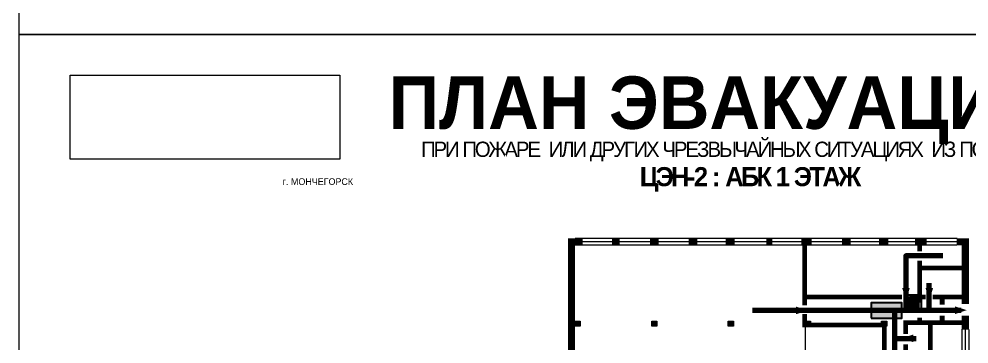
# Model space of a CAD drawing. Header units: millimetres. Extents: x 13810 to 67229, y 12374 to 21950.
# Drawn here: x 24824.8 to 25223.4, y 14020 to 14156.1 of the extents above; entities that cross this region are included whole.
import ezdxf

# ---------------------------------------------------------------- set-up
doc = ezdxf.new("R2010")
doc.units = ezdxf.units.MM
doc.layers.add('План_Штампы', color=7, linetype='Continuous')
doc.styles.add('обычный', font='arial.ttf')
picture_1 = doc.add_image_def('image1.jpg', size_in_pixel=(337, 105))

# ---------------------------------------------------------------- blocks, each defined once
blk = doc.blocks.new('A$C54414219')
at = {"true_color": 0xffffff}
h = blk.add_hatch(color=7, dxfattribs=at)
h.paths.add_polyline_path([(2.39, -9.45), (2.39, -18.3), (11.23, -18.3), (11.23, -9.45)], flags=0)
h.paths.add_polyline_path([(10.71, -13.87, -1), (2.92, -13.87, -1)], flags=0)
h.paths.add_polyline_path([(8.3, -13.87, -1), (5.33, -13.87, -1)], flags=0)
h.paths.add_polyline_path([(0.41, -7.47), (0.41, -20.27), (13.21, -20.27), (13.21, -7.47)])
h.paths.add_polyline_path([(0.92, -19.77), (12.71, -19.77), (12.71, -7.98), (0.92, -7.98)], flags=16)
h.paths.add_polyline_path([(11.23, -9.45), (11.23, -18.3), (2.39, -18.3), (2.39, -9.45)], flags=0)
at = {"lineweight": 5}
h = blk.add_hatch(color=242, dxfattribs=at)
h.paths.add_polyline_path([(12.71, -7.98), (0.92, -7.98), (0.92, -19.77), (12.71, -19.77)])
h.paths.add_polyline_path([(11.23, -18.3), (2.39, -18.3), (2.39, -9.45), (11.23, -9.45)], flags=16)
h.paths.add_polyline_path([(10.71, -13.87, -1), (2.92, -13.87, -1)], flags=0)
h.paths.add_polyline_path([(8.3, -13.87, -1), (5.33, -13.87, -1)], flags=0)
at = {"true_color": 0xffffff}
h = blk.add_hatch(color=7, dxfattribs=at)
h.paths.add_polyline_path([(2.39, -9.45), (2.39, -18.3), (11.23, -18.3), (11.23, -9.45)])
h.paths.add_polyline_path([(10.71, -13.87, -1), (2.92, -13.87, -1)], flags=16)
h.paths.add_polyline_path([(8.3, -13.87, -1), (5.33, -13.87, -1)], flags=0)
at = {"lineweight": 5}
h = blk.add_hatch(color=242, dxfattribs=at)
h.paths.add_polyline_path([(2.92, -13.87, 1), (10.71, -13.87, 1)])
h.paths.add_polyline_path([(8.3, -13.87, -1), (5.33, -13.87, -1)], flags=16)
at = {"color": 242, "lineweight": 5}
for p, q in [((0.41, -20.27), (0.41, -7.47)), ((0.41, -7.47), (13.21, -7.47)), ((0.41, -7.47), (13.21, -7.47)), ((13.21, -20.27), (13.21, -7.47)), ((0.41, -20.27), (13.21, -20.27))]:
    blk.add_line(p, q, dxfattribs=at)
for points in [[(0.92, -7.98), (12.71, -7.98), (12.71, -19.77), (0.92, -19.77)], [(2.39, -9.45), (11.23, -9.45), (11.23, -18.3), (2.39, -18.3)]]:
    blk.add_lwpolyline(points, close=True, dxfattribs=at)
for radius in [3.89, 1.49]:
    blk.add_circle((6.81, -13.87), radius, dxfattribs=at)
blk = doc.blocks.new('A$C32E8229D')
at = {"true_color": 0xffffff}
blk.add_hatch(color=7, dxfattribs=at).paths.add_polyline_path([(0, 0), (0, -8), (16, -8), (16, 0)])
h = blk.add_hatch(color=126)
h.paths.add_polyline_path([(0.2, -0.2), (15.8, -0.2), (15.8, -7.8), (0.2, -7.8)])
h.paths.add_polyline_path([(13.49, -2.05), (12.08, -2.05), (11.37, -2.63, 0.162397), (11.29, -2.84), (11.29, -3.63), (10.35, -3.63), (10.35, -4.05), (11.68, -4.05), (11.68, -3.48), (12.26, -4.28), (11.29, -5.1), (11.29, -6.78), (11.85, -6.78), (11.85, -5.44), (12.8, -4.64), (12.8, -5.94), (14.46, -5.94), (14.46, -5.39), (13.45, -5.39), (13.45, -3.97), (12.46, -2.59), (13.15, -2.59), (13.69, -3.34), (14.18, -3)], flags=16)
h.paths.add_polyline_path([(10.74, -1.82, 1), (11.8, -1.82, 1)], flags=16)
h.paths.add_polyline_path([(9.39, -3.59), (5.99, -3.59), (6.56, -3.03), (5.91, -3.03), (5.1, -3.83), (5.91, -4.64), (6.56, -4.64), (5.99, -4.09), (9.39, -4.09)], flags=16)
h.paths.add_polyline_path([(4.29, -1.08), (1.72, -1.08), (1.72, -6.6), (4.29, -6.6)], flags=16)
at = {"color": 126}
blk.add_lwpolyline([(16, -8), (0, -8), (0, 0), (16, 0)], close=True, dxfattribs=at)

msp = doc.modelspace()

# ---------------------------------------------------------------- hatches: boundary and pattern name
at = {"lineweight": 0}
h = msp.add_hatch(color=256, dxfattribs=at)
h.dxf.hatch_style = 1
h.paths.add_polyline_path([(25058.14, 14027.39), (25060.3, 14027.39), (25060.3, 14029.55), (25058.14, 14029.55)])
h = msp.add_hatch(color=256, dxfattribs=at)
h.dxf.hatch_style = 1
h.paths.add_polyline_path([(25090.31, 14027.39), (25092.47, 14027.39), (25092.47, 14029.55), (25090.31, 14029.55)])
h = msp.add_hatch(color=256, dxfattribs=at)
h.dxf.hatch_style = 1
h.paths.add_polyline_path([(25122.37, 14027.39), (25124.53, 14027.39), (25124.53, 14029.55), (25122.37, 14029.55)])
h = msp.add_hatch(color=256, dxfattribs=at)
h.dxf.hatch_style = 1
h.paths.add_polyline_path([(25154.77, 14027.39), (25156.93, 14027.39), (25156.93, 14029.55), (25154.77, 14029.55)])
h = msp.add_hatch(color=256, dxfattribs=at)
h.dxf.hatch_style = 1
h.paths.add_polyline_path([(25186.67, 14027.39), (25188.83, 14027.39), (25188.83, 14029.55), (25186.67, 14029.55)])

# ---------------------------------------------------------------- linework, layer by layer
at = {"color": 126, "lineweight": 0, "true_color": 0x008754}
for points in [[(24824.83, 14544.6), (25424.83, 14544.6), (25424.83, 14149.6), (24824.83, 14149.6)], [(24824.83, 14149.6), (25424.83, 14149.6), (25424.83, 13754.6), (24824.83, 13754.6)]]:
    msp.add_lwpolyline(points, close=True, dxfattribs=at)
at = {"lineweight": 0}
for points, const_width in [([(25056.6, 14007.28), (25056.6, 14062.78), (25061.29, 14062.78)], 3), ([(25073.53, 14062.78), (25076.78, 14062.78)], 3), ([(25089.49, 14062.78), (25093.16, 14062.78)], 3), ([(25105.71, 14062.78), (25109.4, 14062.78)], 3), ([(25121.3, 14062.78), (25125.07, 14062.78)], 3), ([(25138.28, 14062.78), (25140.86, 14062.78)], 3), ([(25153.02, 14062.78), (25157.34, 14062.78)], 3), ([(25170.02, 14062.78), (25173.68, 14062.78)], 3), ([(25185.58, 14062.78), (25189.5, 14062.78)], 3), ([(25200.75, 14062.78), (25205.59, 14062.78)], 3), ([(25218.14, 14062.78), (25221.82, 14062.78), (25221.82, 14036.68)], 3), ([(25154.42, 14036.21), (25154.42, 14062.66)], 2), ([(25202.65, 14058.85), (25202.65, 14063.02)], 2), ([(25202.65, 14051.82), (25202.65, 14054.89)], 2), ([(25202.65, 14037.27), (25202.65, 14051.82), (25221.19, 14051.82)], 2), ([(25154.42, 14039.63), (25195.24, 14039.63)], 2), ([(25198.49, 14039.63), (25205.24, 14039.63)], 2), ([(25208.11, 14039.63), (25221.75, 14039.63)], 2), ([(25212.09, 14039.63), (25212.09, 14036.5)], 2), ([(25188.83, 14027.89), (25154.42, 14027.89), (25154.42, 14032.55)], 2), ([(25212.09, 14028.91), (25212.09, 14031.81)], 2), ([(25221.82, 14031.89), (25221.82, 14025.97)], 3), ([(25187.84, 14005.55), (25187.84, 14029.55)], 2), ([(25221.39, 14028.91), (25196.81, 14028.91), (25196.81, 14024.14)], 2), ([(25207.14, 14028.91), (25207.14, 14013.14), (25196.81, 14013.14)], 2), ([(25202.65, 14028.91), (25202.65, 14031.05)], 2), ([(25196.81, 14019.74), (25196.81, 14005.92)], 2)]:
    msp.add_lwpolyline(points, dxfattribs=dict(at, const_width=const_width))
for points in [[(25218.39, 14064.2), (25058.2, 14064.2)], [(25218.14, 14062.78), (25057.94, 14062.78)], [(25218.32, 14061.4), (25058.13, 14061.4)], [(25154.77, 13997.46), (25154.77, 14027.99)], [(25220.37, 14026.1), (25220.37, 13899.47)], [(25221.82, 14025.97), (25221.82, 13899.35)], [(25223.29, 14026.06), (25223.29, 13899.44)]]:
    msp.add_lwpolyline(points, dxfattribs=at)
at = {"color": 126, "lineweight": 100, "true_color": 0x008754}
for points in [[(25212.35, 14056.94), (25196.86, 14056.94), (25196.86, 14034.04)], [(25206.69, 14034.04), (25206.69, 14045.49)], [(25192.13, 14034.04), (25132.58, 14034.04)], [(25220.05, 14034.04), (25192.13, 14034.04), (25192.13, 13928.07), (25150.31, 13928.07), (25150.31, 13902.72)], [(25192.13, 14022.24), (25201.19, 14022.24)]]:
    msp.add_lwpolyline(points, dxfattribs=at)
at = {"lineweight": 0}
for points in [[(25060.3, 14027.39), (25058.14, 14027.39), (25058.14, 14029.55), (25060.3, 14029.55)], [(25092.47, 14027.39), (25090.31, 14027.39), (25090.31, 14029.55), (25092.47, 14029.55)], [(25124.53, 14027.39), (25122.37, 14027.39), (25122.37, 14029.55), (25124.53, 14029.55)], [(25156.93, 14027.39), (25154.77, 14027.39), (25154.77, 14029.55), (25156.93, 14029.55)], [(25188.83, 14027.39), (25186.67, 14027.39), (25186.67, 14029.55), (25188.83, 14029.55)]]:
    msp.add_lwpolyline(points, close=True, dxfattribs=at)
at = {"layer": 'План_Штампы', "color": 126, "true_color": 0x008754}
for points in [[(25195.32, 14043.43), (25198.51, 14043.42), (25196.93, 14038.53)], [(25205.1, 14043.39), (25208.29, 14043.39), (25206.71, 14038.49)], [(25150.79, 14032.43), (25150.79, 14035.62), (25155.69, 14034.05)], [(25217.5, 14032.5), (25217.5, 14035.69), (25222.4, 14034.12)], [(25200.01, 14023.93), (25200.01, 14020.74), (25195.11, 14022.31)]]:
    msp.add_solid(points, dxfattribs=at)

# ---------------------------------------------------------------- block references
at = {"xscale": 0.5, "yscale": 0.5, "zscale": 0.5, "rotation": 180}
msp.add_blockref('A$C54414219', (25203.57, 14030.43), dxfattribs=at)
at = {"layer": 'План_Штампы', "color": 126, "true_color": 0x008754, "xscale": -0.8, "yscale": 0.8, "zscale": 0.8}
msp.add_blockref('A$C32E8229D', (25195.13, 14037.22), dxfattribs=at)

# ---------------------------------------------------------------- texts
at = {"lineweight": 0, "style": 'обычный'}
for s, insert, char_height, width, attachment_point in [('{\\fProxima Nova Rg|b1|i0|c204|p2;ПЛАН ЭВАКУАЦИИ}', (24979.86, 14132.09), 22, 493.8901, 1), ('\\pi-8.4,l8.4,t8.4;{\\fProxima Nova Rg|b0|i0|c204|p2;г. МОНЧЕГОРСК\\H1.1997x; }', (24950.22, 14087.98), 2.8, 126.6484, 5)]:
    msp.add_mtext(s, dxfattribs=dict(at, insert=insert, char_height=char_height, width=width, attachment_point=attachment_point))
at = {"color": 0, "lineweight": 0, "insert": (25130.96, 14104.92), "char_height": 8, "width": 449.2158, "attachment_point": 5, "style": 'обычный'}
msp.add_mtext('{\\fArial Black|b1|i0|c204|p34;\\H2x;\\T0.85;  \\fArial Narrow|b0|i0|c204|p34;\\H0.8x;\\W0.9;\\P\\fProxima Nova Rg|b0|i0|c204|p2;\\H0.5x;\\W1;\\C256;ПРИ ПОЖАРЕ  ИЛИ ДРУГИХ ЧРЕЗВЫЧАЙНЫХ СИТУАЦИЯХ  ИЗ ПОМЕЩЕНИЙ \\P\\fProxima Nova Rg|b1|i0|c204|p2;\\H1.25x;ЦЭН-2 : АБК 1 ЭТАЖ}', dxfattribs=at)

# ---------------------------------------------------------------- pictures from other files: only their frames are drawn
at = {"color": 7, "lineweight": 0, "true_color": 0xf5f5ff}
image = msp.add_image(picture_1, insert=(24846.31, 14097.38), size_in_units=(113.11, 35.24), dxfattribs=at)
image.dxf.flags = 7

doc.saveas('drawing.dxf')
